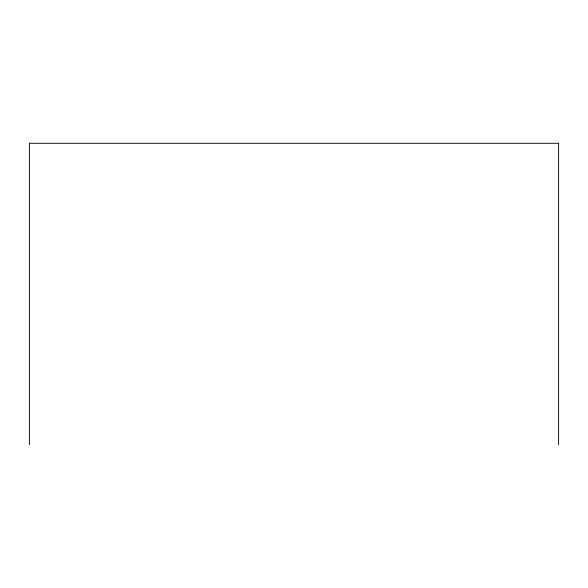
<?xml version="1.0" encoding="UTF-8"?>
<svg xmlns="http://www.w3.org/2000/svg" width="588" height="588" viewBox="0 0 588 588"><rect width="100%" height="100%" fill="white"/><g stroke="black" fill="none" stroke-linecap="round" stroke-linejoin="round"><path stroke-width="0.88" d="M558.6 444.712L558.6 143.288L29.4 143.288L29.4 444.712"/></g></svg>
